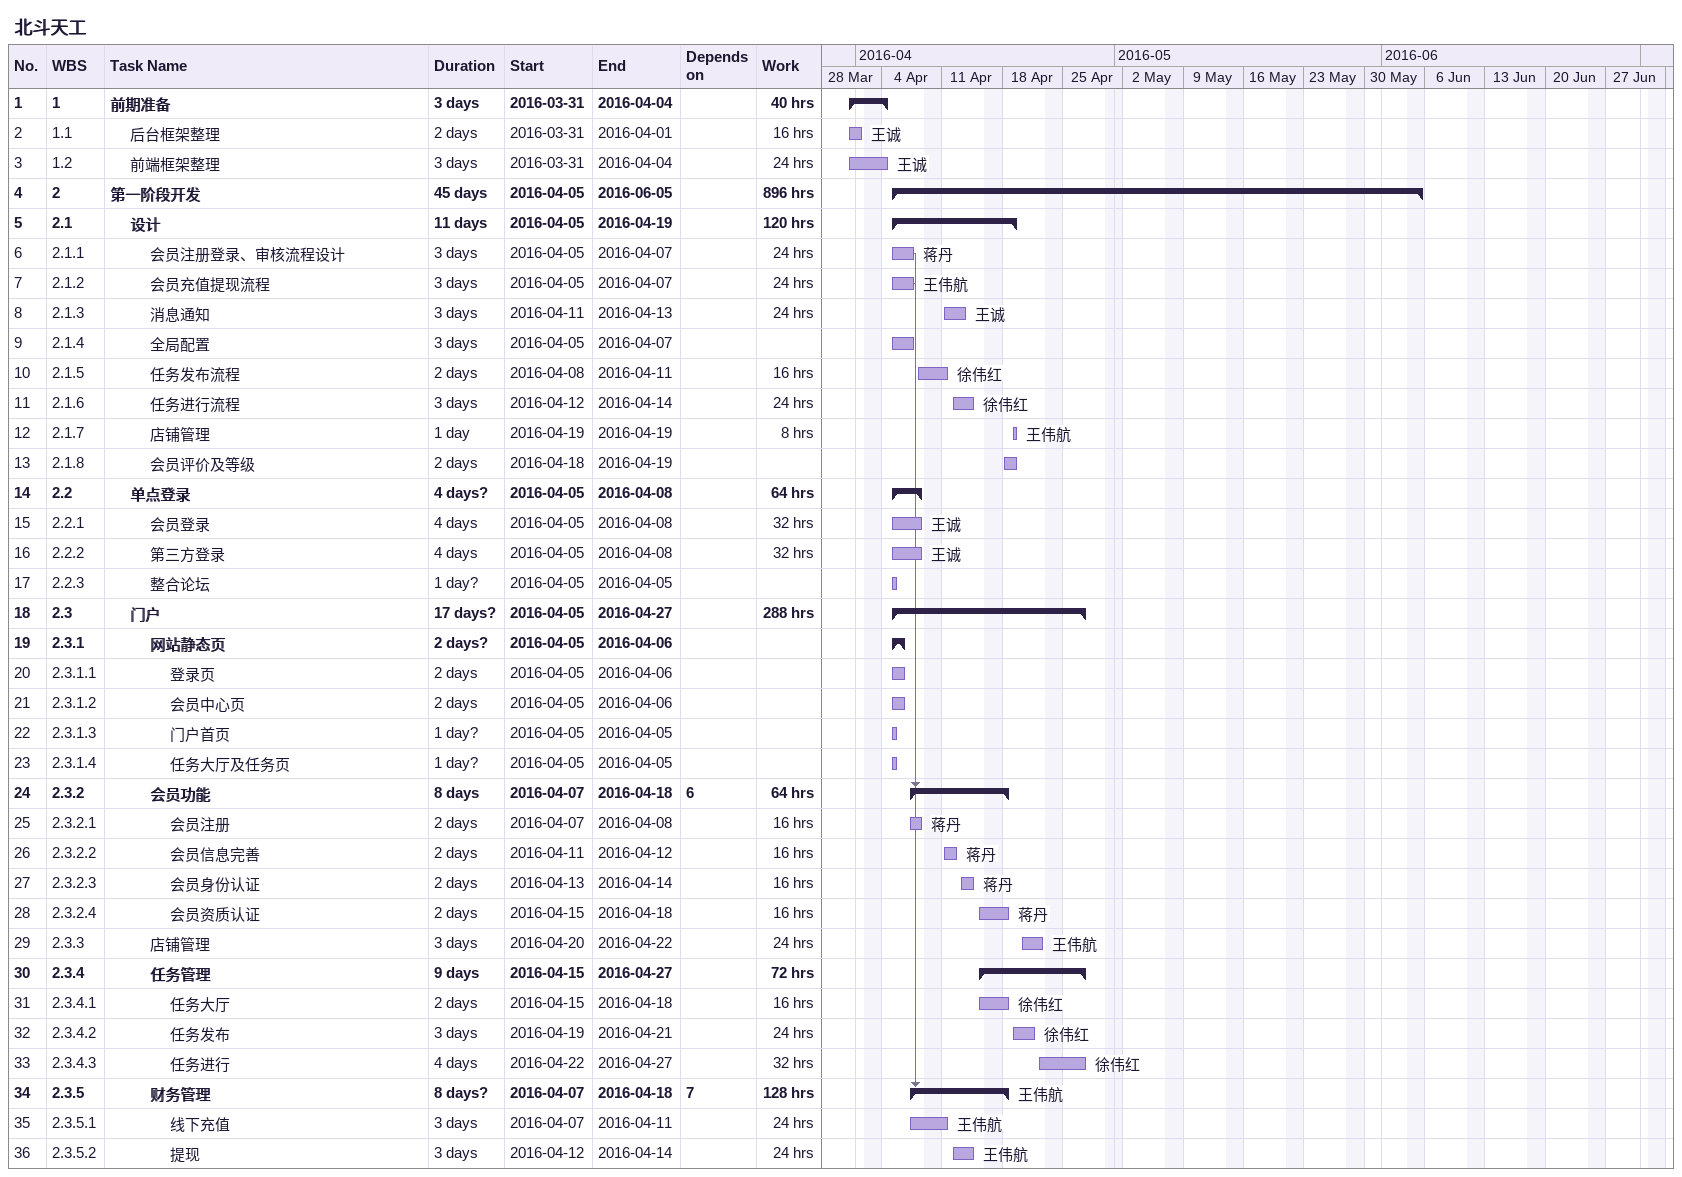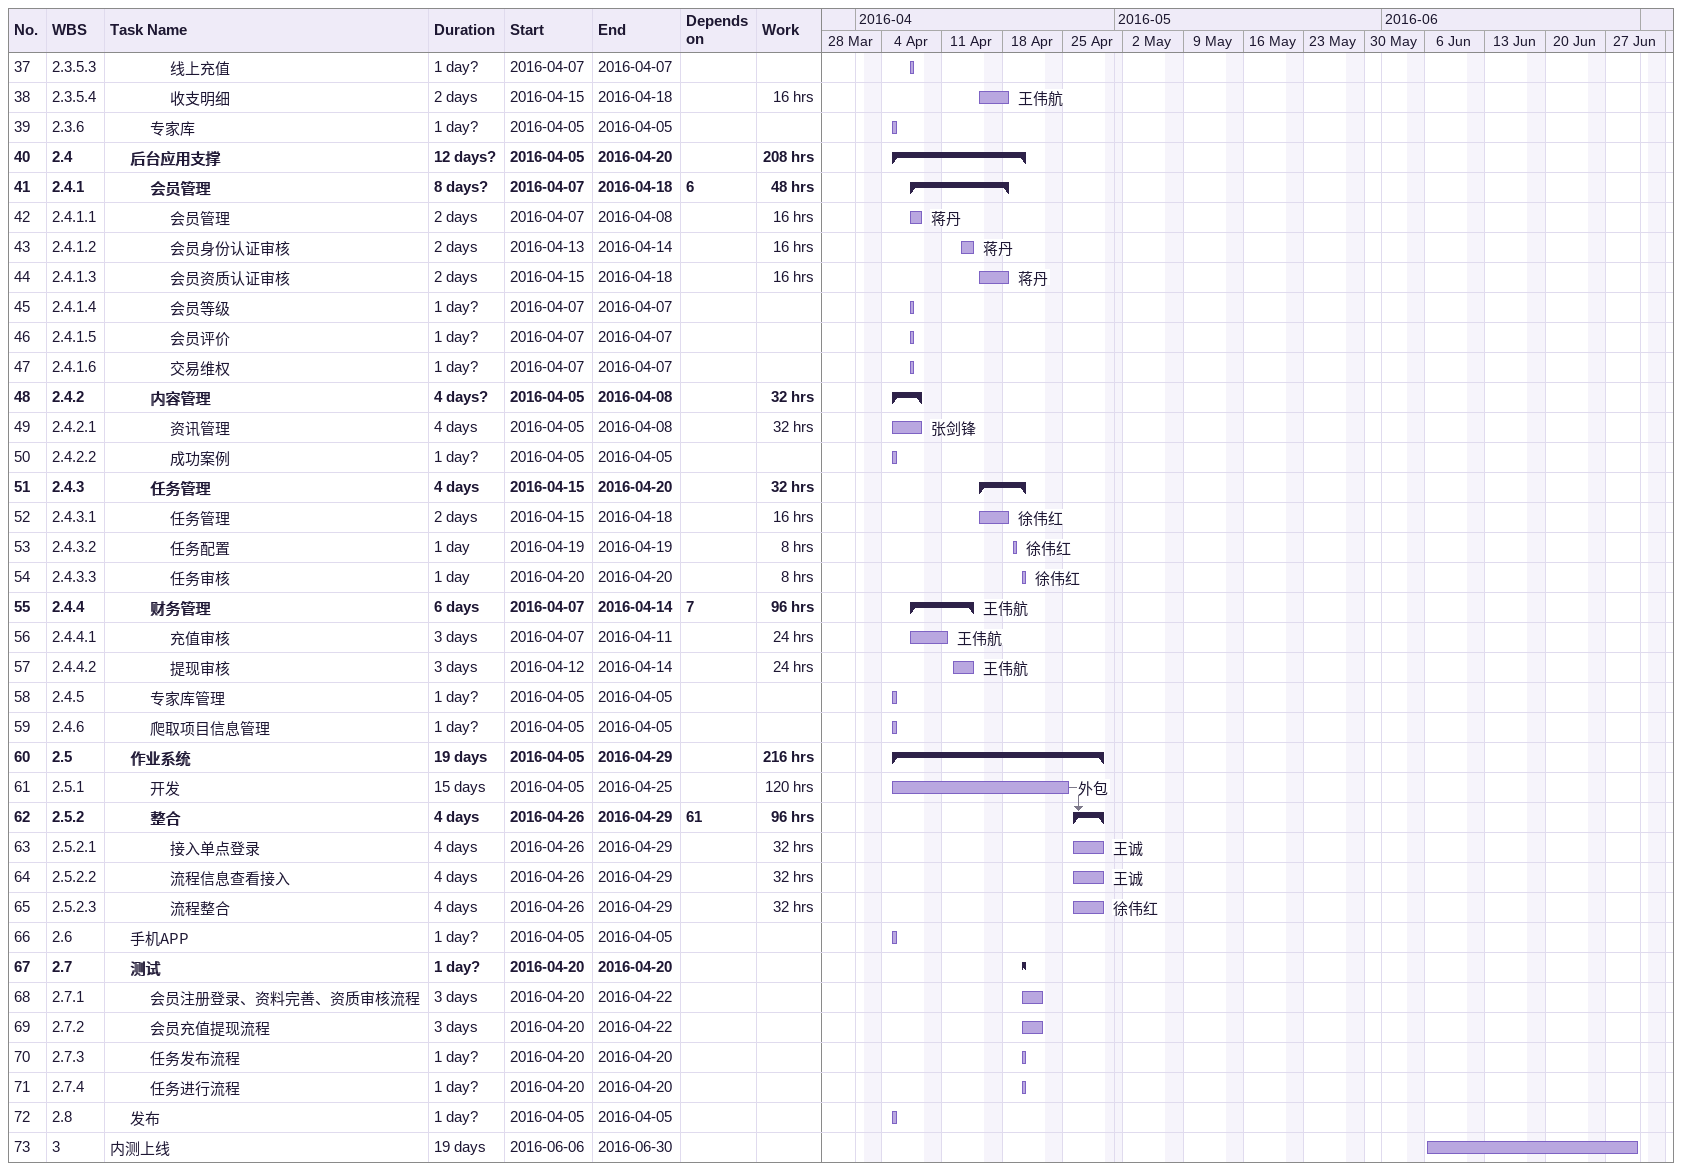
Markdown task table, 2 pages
北斗天工

| ID | WBS | Task | Duration | Start | Finish | Predecessors | Resources | Work (h) |
|---|---|---|---|---|---|---|---|---|
| 1 | 1 | **前期准备** | 3d | 2016-03-31 | 2016-04-04 |  |  | 40 |
| 2 | 1.1 | 后台框架整理 | 2d | 2016-03-31 | 2016-04-01 |  | 王诚 | 16 |
| 3 | 1.2 | 前端框架整理 | 3d | 2016-03-31 | 2016-04-04 |  | 王诚 | 24 |
| 4 | 2 | **第一阶段开发** | 45d | 2016-04-05 | 2016-06-05 |  |  | 896 |
| 5 | 2.1 | **设计** | 11d | 2016-04-05 | 2016-04-19 |  |  | 120 |
| 6 | 2.1.1 | 会员注册登录、审核流程设计 | 3d | 2016-04-05 | 2016-04-07 |  | 蒋丹 | 24 |
| 7 | 2.1.2 | 会员充值提现流程 | 3d | 2016-04-05 | 2016-04-07 |  | 王伟航 | 24 |
| 8 | 2.1.3 | 消息通知 | 3d | 2016-04-11 | 2016-04-13 |  | 王诚 | 24 |
| 9 | 2.1.4 | 全局配置 | 3d | 2016-04-05 | 2016-04-07 |  |  |  |
| 10 | 2.1.5 | 任务发布流程 | 2d | 2016-04-08 | 2016-04-11 |  | 徐伟红 | 16 |
| 11 | 2.1.6 | 任务进行流程 | 3d | 2016-04-12 | 2016-04-14 |  | 徐伟红 | 24 |
| 12 | 2.1.7 | 店铺管理 | 1d | 2016-04-19 | 2016-04-19 |  | 王伟航 | 8 |
| 13 | 2.1.8 | 会员评价及等级 | 2d | 2016-04-18 | 2016-04-19 |  |  |  |
| 14 | 2.2 | **单点登录** | 4d? | 2016-04-05 | 2016-04-08 |  |  | 64 |
| 15 | 2.2.1 | 会员登录 | 4d | 2016-04-05 | 2016-04-08 |  | 王诚 | 32 |
| 16 | 2.2.2 | 第三方登录 | 4d | 2016-04-05 | 2016-04-08 |  | 王诚 | 32 |
| 17 | 2.2.3 | 整合论坛 | 1d? | 2016-04-05 | 2016-04-05 |  |  |  |
| 18 | 2.3 | **门户** | 17d? | 2016-04-05 | 2016-04-27 |  |  | 288 |
| 19 | 2.3.1 | **网站静态页** | 2d? | 2016-04-05 | 2016-04-06 |  |  |  |
| 20 | 2.3.1.1 | 登录页 | 2d | 2016-04-05 | 2016-04-06 |  |  |  |
| 21 | 2.3.1.2 | 会员中心页 | 2d | 2016-04-05 | 2016-04-06 |  |  |  |
| 22 | 2.3.1.3 | 门户首页 | 1d? | 2016-04-05 | 2016-04-05 |  |  |  |
| 23 | 2.3.1.4 | 任务大厅及任务页 | 1d? | 2016-04-05 | 2016-04-05 |  |  |  |
| 24 | 2.3.2 | **会员功能** | 8d | 2016-04-07 | 2016-04-18 | 6 |  | 64 |
| 25 | 2.3.2.1 | 会员注册 | 2d | 2016-04-07 | 2016-04-08 |  | 蒋丹 | 16 |
| 26 | 2.3.2.2 | 会员信息完善 | 2d | 2016-04-11 | 2016-04-12 |  | 蒋丹 | 16 |
| 27 | 2.3.2.3 | 会员身份认证 | 2d | 2016-04-13 | 2016-04-14 |  | 蒋丹 | 16 |
| 28 | 2.3.2.4 | 会员资质认证 | 2d | 2016-04-15 | 2016-04-18 |  | 蒋丹 | 16 |
| 29 | 2.3.3 | 店铺管理 | 3d | 2016-04-20 | 2016-04-22 |  | 王伟航 | 24 |
| 30 | 2.3.4 | **任务管理** | 9d | 2016-04-15 | 2016-04-27 |  |  | 72 |
| 31 | 2.3.4.1 | 任务大厅 | 2d | 2016-04-15 | 2016-04-18 |  | 徐伟红 | 16 |
| 32 | 2.3.4.2 | 任务发布 | 3d | 2016-04-19 | 2016-04-21 |  | 徐伟红 | 24 |
| 33 | 2.3.4.3 | 任务进行 | 4d | 2016-04-22 | 2016-04-27 |  | 徐伟红 | 32 |
| 34 | 2.3.5 | **财务管理** | 8d? | 2016-04-07 | 2016-04-18 | 7 | 王伟航 | 128 |
| 35 | 2.3.5.1 | 线下充值 | 3d | 2016-04-07 | 2016-04-11 |  | 王伟航 | 24 |
| 36 | 2.3.5.2 | 提现 | 3d | 2016-04-12 | 2016-04-14 |  | 王伟航 | 24 |
| 37 | 2.3.5.3 | 线上充值 | 1d? | 2016-04-07 | 2016-04-07 |  |  |  |
| 38 | 2.3.5.4 | 收支明细 | 2d | 2016-04-15 | 2016-04-18 |  | 王伟航 | 16 |
| 39 | 2.3.6 | 专家库 | 1d? | 2016-04-05 | 2016-04-05 |  |  |  |
| 40 | 2.4 | **后台应用支撑** | 12d? | 2016-04-05 | 2016-04-20 |  |  | 208 |
| 41 | 2.4.1 | **会员管理** | 8d? | 2016-04-07 | 2016-04-18 | 6 |  | 48 |
| 42 | 2.4.1.1 | 会员管理 | 2d | 2016-04-07 | 2016-04-08 |  | 蒋丹 | 16 |
| 43 | 2.4.1.2 | 会员身份认证审核 | 2d | 2016-04-13 | 2016-04-14 |  | 蒋丹 | 16 |
| 44 | 2.4.1.3 | 会员资质认证审核 | 2d | 2016-04-15 | 2016-04-18 |  | 蒋丹 | 16 |
| 45 | 2.4.1.4 | 会员等级 | 1d? | 2016-04-07 | 2016-04-07 |  |  |  |
| 46 | 2.4.1.5 | 会员评价 | 1d? | 2016-04-07 | 2016-04-07 |  |  |  |
| 47 | 2.4.1.6 | 交易维权 | 1d? | 2016-04-07 | 2016-04-07 |  |  |  |
| 48 | 2.4.2 | **内容管理** | 4d? | 2016-04-05 | 2016-04-08 |  |  | 32 |
| 49 | 2.4.2.1 | 资讯管理 | 4d | 2016-04-05 | 2016-04-08 |  | 张剑锋 | 32 |
| 50 | 2.4.2.2 | 成功案例 | 1d? | 2016-04-05 | 2016-04-05 |  |  |  |
| 51 | 2.4.3 | **任务管理** | 4d | 2016-04-15 | 2016-04-20 |  |  | 32 |
| 52 | 2.4.3.1 | 任务管理 | 2d | 2016-04-15 | 2016-04-18 |  | 徐伟红 | 16 |
| 53 | 2.4.3.2 | 任务配置 | 1d | 2016-04-19 | 2016-04-19 |  | 徐伟红 | 8 |
| 54 | 2.4.3.3 | 任务审核 | 1d | 2016-04-20 | 2016-04-20 |  | 徐伟红 | 8 |
| 55 | 2.4.4 | **财务管理** | 6d | 2016-04-07 | 2016-04-14 | 7 | 王伟航 | 96 |
| 56 | 2.4.4.1 | 充值审核 | 3d | 2016-04-07 | 2016-04-11 |  | 王伟航 | 24 |
| 57 | 2.4.4.2 | 提现审核 | 3d | 2016-04-12 | 2016-04-14 |  | 王伟航 | 24 |
| 58 | 2.4.5 | 专家库管理 | 1d? | 2016-04-05 | 2016-04-05 |  |  |  |
| 59 | 2.4.6 | 爬取项目信息管理 | 1d? | 2016-04-05 | 2016-04-05 |  |  |  |
| 60 | 2.5 | **作业系统** | 19d | 2016-04-05 | 2016-04-29 |  |  | 216 |
| 61 | 2.5.1 | 开发 | 15d | 2016-04-05 | 2016-04-25 |  | 外包 | 120 |
| 62 | 2.5.2 | **整合** | 4d | 2016-04-26 | 2016-04-29 | 61 |  | 96 |
| 63 | 2.5.2.1 | 接入单点登录 | 4d | 2016-04-26 | 2016-04-29 |  | 王诚 | 32 |
| 64 | 2.5.2.2 | 流程信息查看接入 | 4d | 2016-04-26 | 2016-04-29 |  | 王诚 | 32 |
| 65 | 2.5.2.3 | 流程整合 | 4d | 2016-04-26 | 2016-04-29 |  | 徐伟红 | 32 |
| 66 | 2.6 | 手机APP | 1d? | 2016-04-05 | 2016-04-05 |  |  |  |
| 67 | 2.7 | **测试** | 1d? | 2016-04-20 | 2016-04-20 |  |  |  |
| 68 | 2.7.1 | 会员注册登录、资料完善、资质审核流程 | 3d | 2016-04-20 | 2016-04-22 |  |  |  |
| 69 | 2.7.2 | 会员充值提现流程 | 3d | 2016-04-20 | 2016-04-22 |  |  |  |
| 70 | 2.7.3 | 任务发布流程 | 1d? | 2016-04-20 | 2016-04-20 |  |  |  |
| 71 | 2.7.4 | 任务进行流程 | 1d? | 2016-04-20 | 2016-04-20 |  |  |  |
| 72 | 2.8 | 发布 | 1d? | 2016-04-05 | 2016-04-05 |  |  |  |
| 73 | 3 | 内测上线 | 19d | 2016-06-06 | 2016-06-30 |  |  |  |
